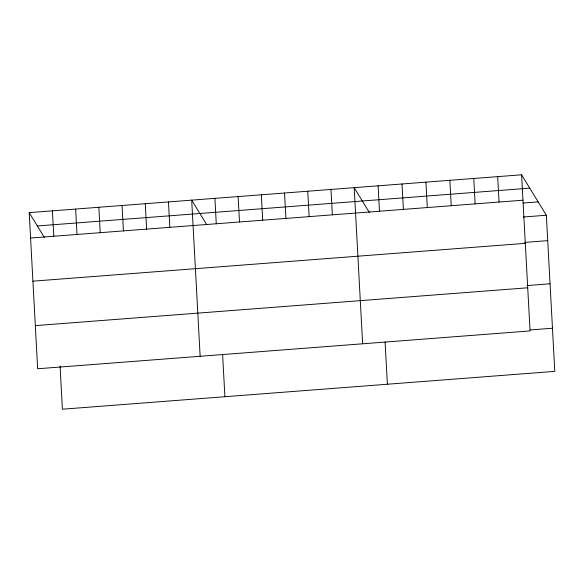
<?xml version="1.0" encoding="UTF-8"?>
<svg xmlns="http://www.w3.org/2000/svg" width="584" height="584" viewBox="0 0 584 584"><rect width="100%" height="100%" fill="white"/><g stroke="black" fill="none" stroke-linecap="round" stroke-linejoin="round"><path stroke-width="0.88" d="M521.592 174.798L530.053 330.931L37.653 368.76L29.2 212.627L521.592 174.798L546.347 215.24L554.8 371.373L62.408 409.201L60.072 366.066M37.369 225.971L529.761 188.143M30.572 238.031L522.972 200.202M523.118 203.049L538.178 201.896M523.315 217.014L546.347 215.24M524.688 242.418L547.719 240.644M32.916 281.174L525.308 243.338M527.024 285.554L550.055 283.787M35.317 325.616L527.717 287.788M530.316 329.931L552.464 328.23M369.358 212.466L354.181 187.661L362.635 343.793M206.4 224.183L191.691 200.144L200.144 356.276M29.2 212.627L44.377 237.433M497.678 176.638L499.057 202.042M473.763 178.47L475.135 203.874M449.848 180.31L451.22 205.714M425.933 182.15L427.305 207.554M402.011 183.982L403.391 209.386M378.096 185.822L379.476 211.226M385.097 341.99L387.389 384.236M330.967 189.442L332.347 214.846M307.753 191.223L309.133 216.627M284.539 193.012L285.919 218.416M261.333 194.793L262.705 220.197M238.119 196.574L239.491 221.978M214.905 198.363L216.277 223.767M222.606 354.481L224.898 396.719M168.477 201.925L169.856 227.329M145.263 203.714L146.642 229.118M122.049 205.495L123.428 230.899M98.842 207.276L100.214 232.68M75.628 209.057L77 234.461M52.414 210.846L53.786 236.25"/></g></svg>
